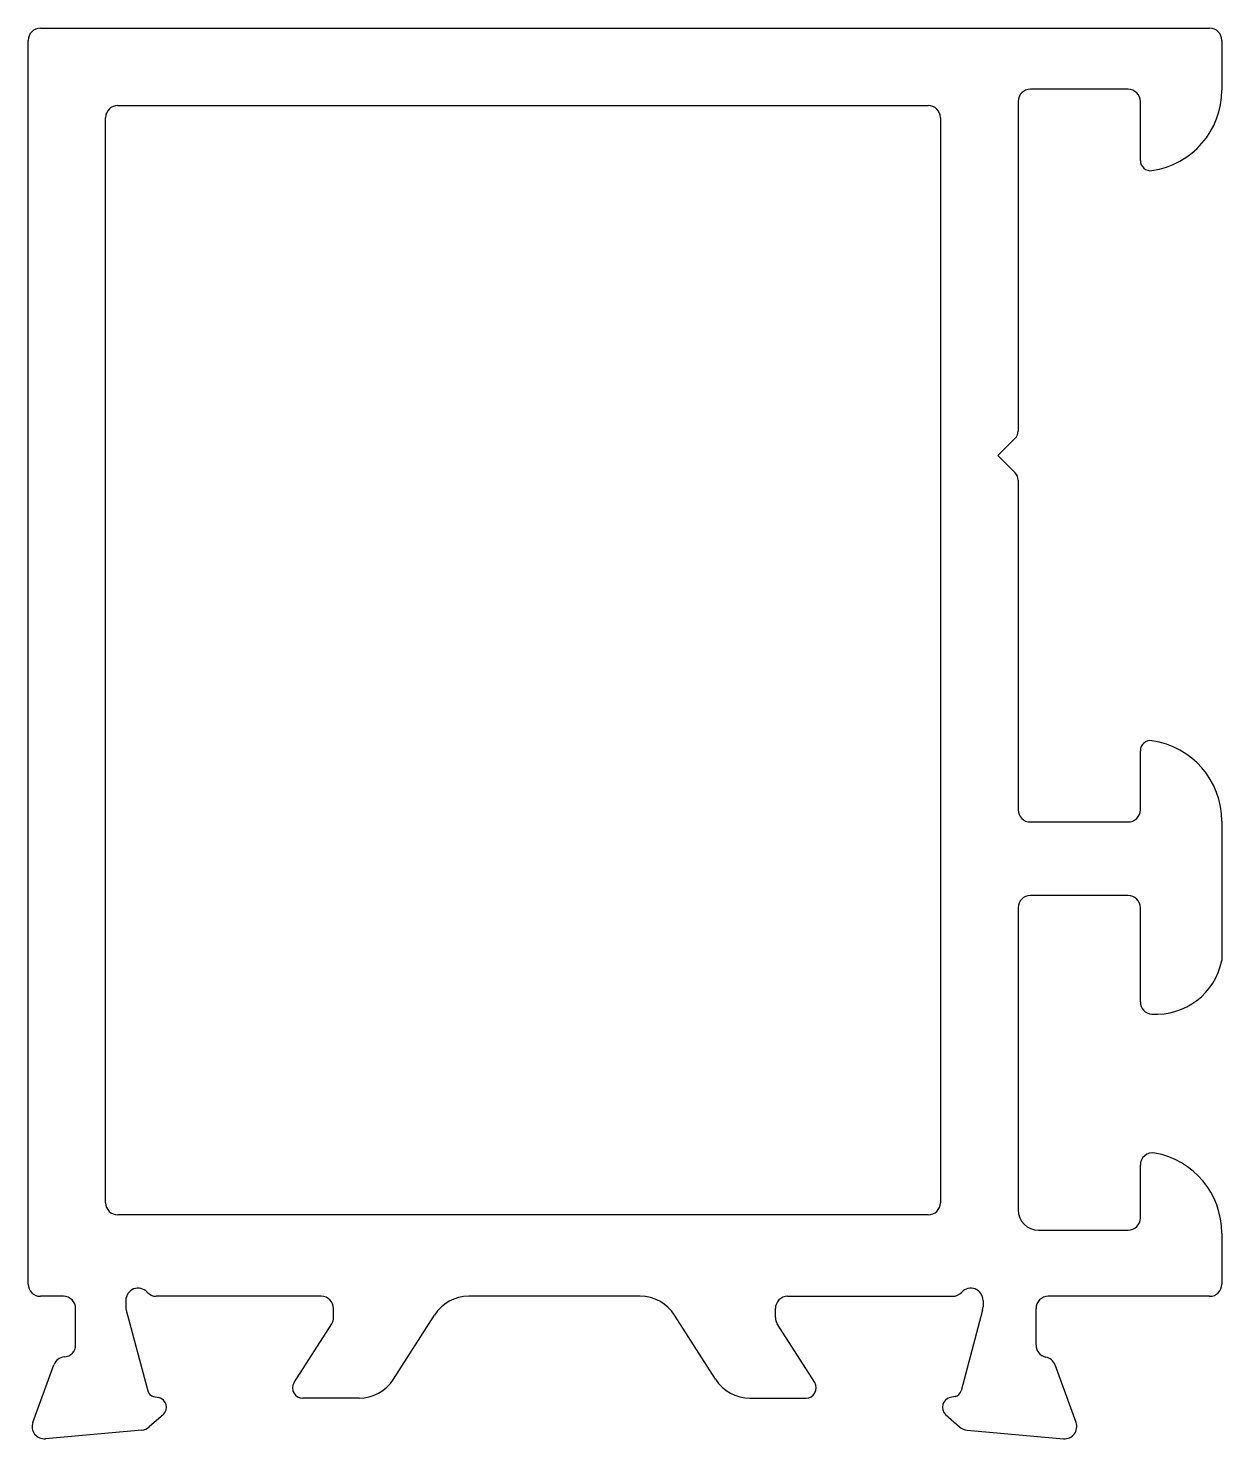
# Model space of a CAD drawing. Extents: x 2072.9 to 2102.2, y 1571.9 to 1606.5.
import ezdxf

# ---------------------------------------------------------------- set-up
doc = ezdxf.new("R2010")
doc.units = 0
doc.layers.get('0').update_dxf_attribs({"linetype": 'CONTINUOUS'})

msp = doc.modelspace()

# ---------------------------------------------------------------- linework, layer by layer
for p, q in [((2073.22, 1606.541), (2101.93, 1606.541)), ((2072.92, 1575.688), (2072.92, 1606.241)), ((2102.23, 1606.241), (2102.23, 1605.023)), ((2099.93, 1605.041), (2097.53, 1605.041)), ((2075.12, 1604.641), (2095.02, 1604.641)), ((2097.23, 1604.741), (2097.23, 1596.645)), ((2100.23, 1603.291), (2100.23, 1604.741)), ((2074.82, 1577.688), (2074.82, 1604.341)), ((2095.32, 1604.341), (2095.32, 1577.688)), ((2097.156, 1596.468), (2096.73, 1596.041)), ((2096.73, 1596.041), (2097.156, 1595.615)), ((2097.23, 1595.438), (2097.23, 1587.341)), ((2100.23, 1587.341), (2100.23, 1588.791)), ((2097.53, 1587.041), (2099.93, 1587.041)), ((2102.23, 1587.059), (2102.23, 1583.636)), ((2099.93, 1585.233), (2097.53, 1585.233)), ((2097.23, 1584.933), (2097.23, 1577.513)), ((2100.23, 1582.62), (2100.23, 1584.933)), ((2100.23, 1577.313), (2100.23, 1578.613)), ((2095.02, 1577.388), (2075.12, 1577.388)), ((2097.73, 1577.013), (2099.93, 1577.013)), ((2102.23, 1576.94), (2102.23, 1575.688)), ((2073.785, 1575.388), (2073.22, 1575.388)), ((2080.116, 1575.388), (2076.063, 1575.388)), ((2087.948, 1575.388), (2083.739, 1575.388)), ((2091.568, 1575.388), (2095.62, 1575.388)), ((2101.93, 1575.388), (2097.968, 1575.388)), ((2074.085, 1574.197), (2074.085, 1575.088)), ((2075.316, 1575.288), (2075.316, 1575.128)), ((2075.326, 1575.05), (2075.857, 1573.068)), ((2080.416, 1574.867), (2080.416, 1575.088)), ((2091.268, 1574.867), (2091.268, 1575.088)), ((2096.357, 1575.05), (2095.826, 1573.068)), ((2096.368, 1575.288), (2096.368, 1575.128)), ((2097.668, 1574.188), (2097.668, 1575.088)), ((2079.449, 1573.268), (2080.372, 1574.711)), ((2081.887, 1573.349), (2082.896, 1574.927)), ((2089.8, 1573.349), (2088.791, 1574.927)), ((2092.235, 1573.268), (2091.312, 1574.711)), ((2073.034, 1572.291), (2073.547, 1573.702)), ((2098.65, 1572.291), (2098.136, 1573.702)), ((2075.999, 1572.927), (2076.127, 1572.904)), ((2095.685, 1572.927), (2095.557, 1572.904)), ((2081.045, 1572.888), (2079.662, 1572.888)), ((2090.642, 1572.888), (2092.021, 1572.888)), ((2076.239, 1572.485), (2075.894, 1572.183)), ((2095.445, 1572.485), (2095.79, 1572.183)), ((2075.708, 1572.096), (2073.342, 1571.889)), ((2095.976, 1572.096), (2098.342, 1571.889))]:
    msp.add_line(p, q)
for centre, radius, start, end in [((2073.22, 1606.241), 0.3, 90, 180), ((2101.93, 1606.241), 0.3, 0, 90), ((2097.53, 1604.741), 0.3, 90, 180), ((2099.93, 1604.741), 0.3, 0, 90), ((2100.23, 1605.023), 2, 278.2132, 360), ((2075.12, 1604.341), 0.3, 90, 180), ((2095.02, 1604.341), 0.3, 0, 90), ((2100.48, 1603.291), 0.25, 180, 278.2132), ((2096.98, 1596.645), 0.25, 315, 0), ((2096.98, 1595.438), 0.25, 0, 45), ((2100.48, 1588.791), 0.25, 81.7868, 180), ((2100.23, 1587.059), 2, 0, 81.7868), ((2097.53, 1587.341), 0.3, 180, 270), ((2099.93, 1587.341), 0.3, 270, 360), ((2097.53, 1584.933), 0.3, 90, 180), ((2099.93, 1584.933), 0.3, 0, 90), ((2100.618, 1583.961), 1.644, 266.2071, 348.5845), ((2100.53, 1582.62), 0.3, 180, 266.2071), ((2100.53, 1578.613), 0.3, 79.8358, 180), ((2100.23, 1576.94), 2, 0, 79.8358), ((2075.12, 1577.688), 0.3, 180, 270), ((2095.02, 1577.688), 0.3, 270, 0), ((2097.73, 1577.513), 0.5, 180, 270), ((2099.93, 1577.313), 0.3, 270, 360), ((2073.22, 1575.688), 0.3, 180, 270), ((2101.93, 1575.688), 0.3, 270, 360), ((2073.785, 1575.088), 0.3, 0, 90), ((2075.616, 1575.288), 0.3, 41.8103, 180), ((2076.063, 1575.688), 0.3, 221.8103, 270), ((2080.116, 1575.088), 0.3, 0, 90), ((2083.739, 1574.388), 1, 90, 147.3963), ((2087.948, 1574.388), 1, 32.6037, 90), ((2091.568, 1575.088), 0.3, 90, 180), ((2095.62, 1575.688), 0.3, 270, 318.1897), ((2096.068, 1575.288), 0.3, 0, 138.1897), ((2097.968, 1575.088), 0.3, 90, 180), ((2075.616, 1575.128), 0.3, 180, 195), ((2096.068, 1575.128), 0.3, 345, 360), ((2080.116, 1574.867), 0.3, 328.6045, 0), ((2091.568, 1574.867), 0.3, 180, 211.3955), ((2073.785, 1574.197), 0.3, 274.232, 360), ((2097.968, 1574.188), 0.3, 180, 259.0957), ((2073.829, 1573.599), 0.3, 94.232, 160), ((2097.854, 1573.599), 0.3, 20, 79.0957), ((2079.662, 1573.138), 0.25, 148.6045, 270), ((2081.045, 1573.888), 1, 270, 327.3963), ((2090.642, 1573.888), 1, 212.6037, 270), ((2092.021, 1573.138), 0.25, 270, 31.3955), ((2076.05, 1573.12), 0.2, 195, 255), ((2095.633, 1573.12), 0.2, 285, 345), ((2076.062, 1572.662), 0.25, 315, 75), ((2095.621, 1572.662), 0.25, 105, 225), ((2073.316, 1572.188), 0.3, 160, 275), ((2098.368, 1572.188), 0.3, 265, 20), ((2075.681, 1572.395), 0.3, 275, 315), ((2096.002, 1572.395), 0.3, 225, 265)]:
    msp.add_arc(centre, radius, start, end)

doc.saveas('drawing.dxf')
